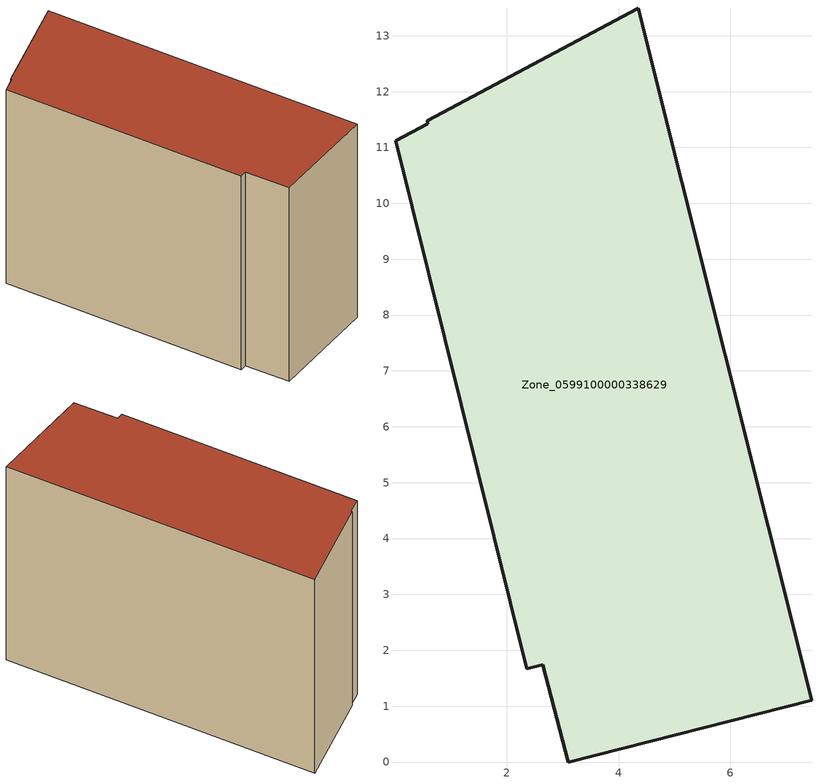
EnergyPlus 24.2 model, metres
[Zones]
Zone_0599100000338629
 floor ground (C_G): 0.59,11.43 0.58,11.48 4.35,13.5 7.46,1.1 3.1,0 2.64,1.75 2.36,1.67 0.01,11.12 z0
 wall outside (C_F): 7.46,1.1 4.35,13.5 0.58,11.48 0.59,11.43 0.01,11.12 2.36,1.67 2.64,1.75 3.1,0 7.46,1.1 z0:8.38
 roof outside (C_R): 0.59,11.43 0.01,11.12 2.36,1.67 2.64,1.75 3.1,0 7.46,1.1 4.35,13.5 0.58,11.48 z8.38
[BUILDING]
Pand.0599100000338629: North Axis=0; Terrain=City; Loads Convergence Tolerance Value=0.04; Temperature Convergence Tolerance Value=0.4; Solar Distribution=FullExterior; Maximum Number of Warmup Days=25; Minimum Number of Warmup Days=1
[Site:Location]
Rotterdam.The.Hague.AP_ZH_NLD Design_Conditions: Latitude=51.96; Longitude=4.45; Time Zone=1; Elevation=-4.5
[SITE:GROUNDTEMPERATURE:BUILDINGSURFACE]
18, 18, 18, 18, 18, 18, 18, 18, 18, 18, 18, 18
[MATERIAL] Thermal Absorptance=0.9; Solar Absorptance=0.7; Visible Absorptance=0.7
Name | Roughness | Thickness | Conductivity | Density | Specific Heat
G.TI.1992-2005 | MediumSmooth | 0.15 | 0.06 | 540 | 1210
F.TI.1992-2005 | Rough | 0.3 | 0.12 | 1920 | 840
R.TI.1992-2005 | MediumRough | 0.2 | 0.08 | 1500 | 1000
[CONSTRUCTION]
C_G: G.TI.1992-2005
C_F: F.TI.1992-2005
C_R: R.TI.1992-2005
[ZONE]
Zone_0599100000338629: Type=1; Multiplier=1; Ceiling Height=Autocalculate; Volume=Autocalculate; Floor Area=autocalculate; Part of Total Floor Area=Yes
[ZONEINFILTRATION:DESIGNFLOWRATE]
Infil_Zone_0599100000338629: Zone or ZoneList or Space or SpaceList=Zone_0599100000338629; Schedule=AlwaysOn; Design Flow Rate Calculation Method=Flow/Area; Flow Rate per Floor Area=0.0015; Constant Term Coefficient=1; Temperature Term Coefficient=0; Velocity Term Coefficient=0; Velocity Squared Term Coefficient=0
[HVACTEMPLATE:ZONE:IDEALLOADSAIRSYSTEM]
Zone_0599100000338629: Maximum Heating Supply Air Temperature=50; Minimum Cooling Supply Air Temperature=13; Maximum Heating Supply Air Humidity Ratio=0.0156; Minimum Cooling Supply Air Humidity Ratio=0.0077; Heating Limit=NoLimit; Cooling Limit=NoLimit; Dehumidification Control Type=ConstantSensibleHeatRatio; Cooling Sensible Heat Ratio=0.7; Dehumidification Setpoint=60; Humidification Control Type=None; Humidification Setpoint=30; Outdoor Air Method=None; Outdoor Air Flow Rate per Person=0.00944; Outdoor Air Flow Rate per Zone Floor Area=0; Outdoor Air Flow Rate per Zone=0; Demand Controlled Ventilation Type=None; Outdoor Air Economizer Type=NoEconomizer; Heat Recovery Type=None; Sensible Heat Recovery Effectiveness=0.7; Latent Heat Recovery Effectiveness=0.65
[ZONECONTROL:THERMOSTAT]
ThermostatControl_Zone_0599100000338629: Zone or ZoneList=Zone_0599100000338629; Control Type Schedule=DualSetpointControlType; Control 1=Thermostat_Zone_0599100000338629; Temperature Difference Between Cutout And Setpoint=0
[THERMOSTATSETPOINT:DUALSETPOINT]
Thermostat_Zone_0599100000338629: Heating Setpoint Temperature Schedule=HeatingSetpoint_Zone_0599100000338629; Cooling Setpoint Temperature Schedule=CoolingSetpoint_Zone_0599100000338629
[SCHEDULE:COMPACT]
HeatingSetpoint_Zone_0599100000338629: Through: 12/31, For: AllDays, Until: 24:00, 21
CoolingSetpoint_Zone_0599100000338629: Through: 12/31, For: AllDays, Until: 24:00, 24
DualSetpointControlType: Through: 12/31, For: AllDays, Until: 24:00, 4
AlwaysOn: Through: 12/31, For: AllDays, Until: 24:00, 1
